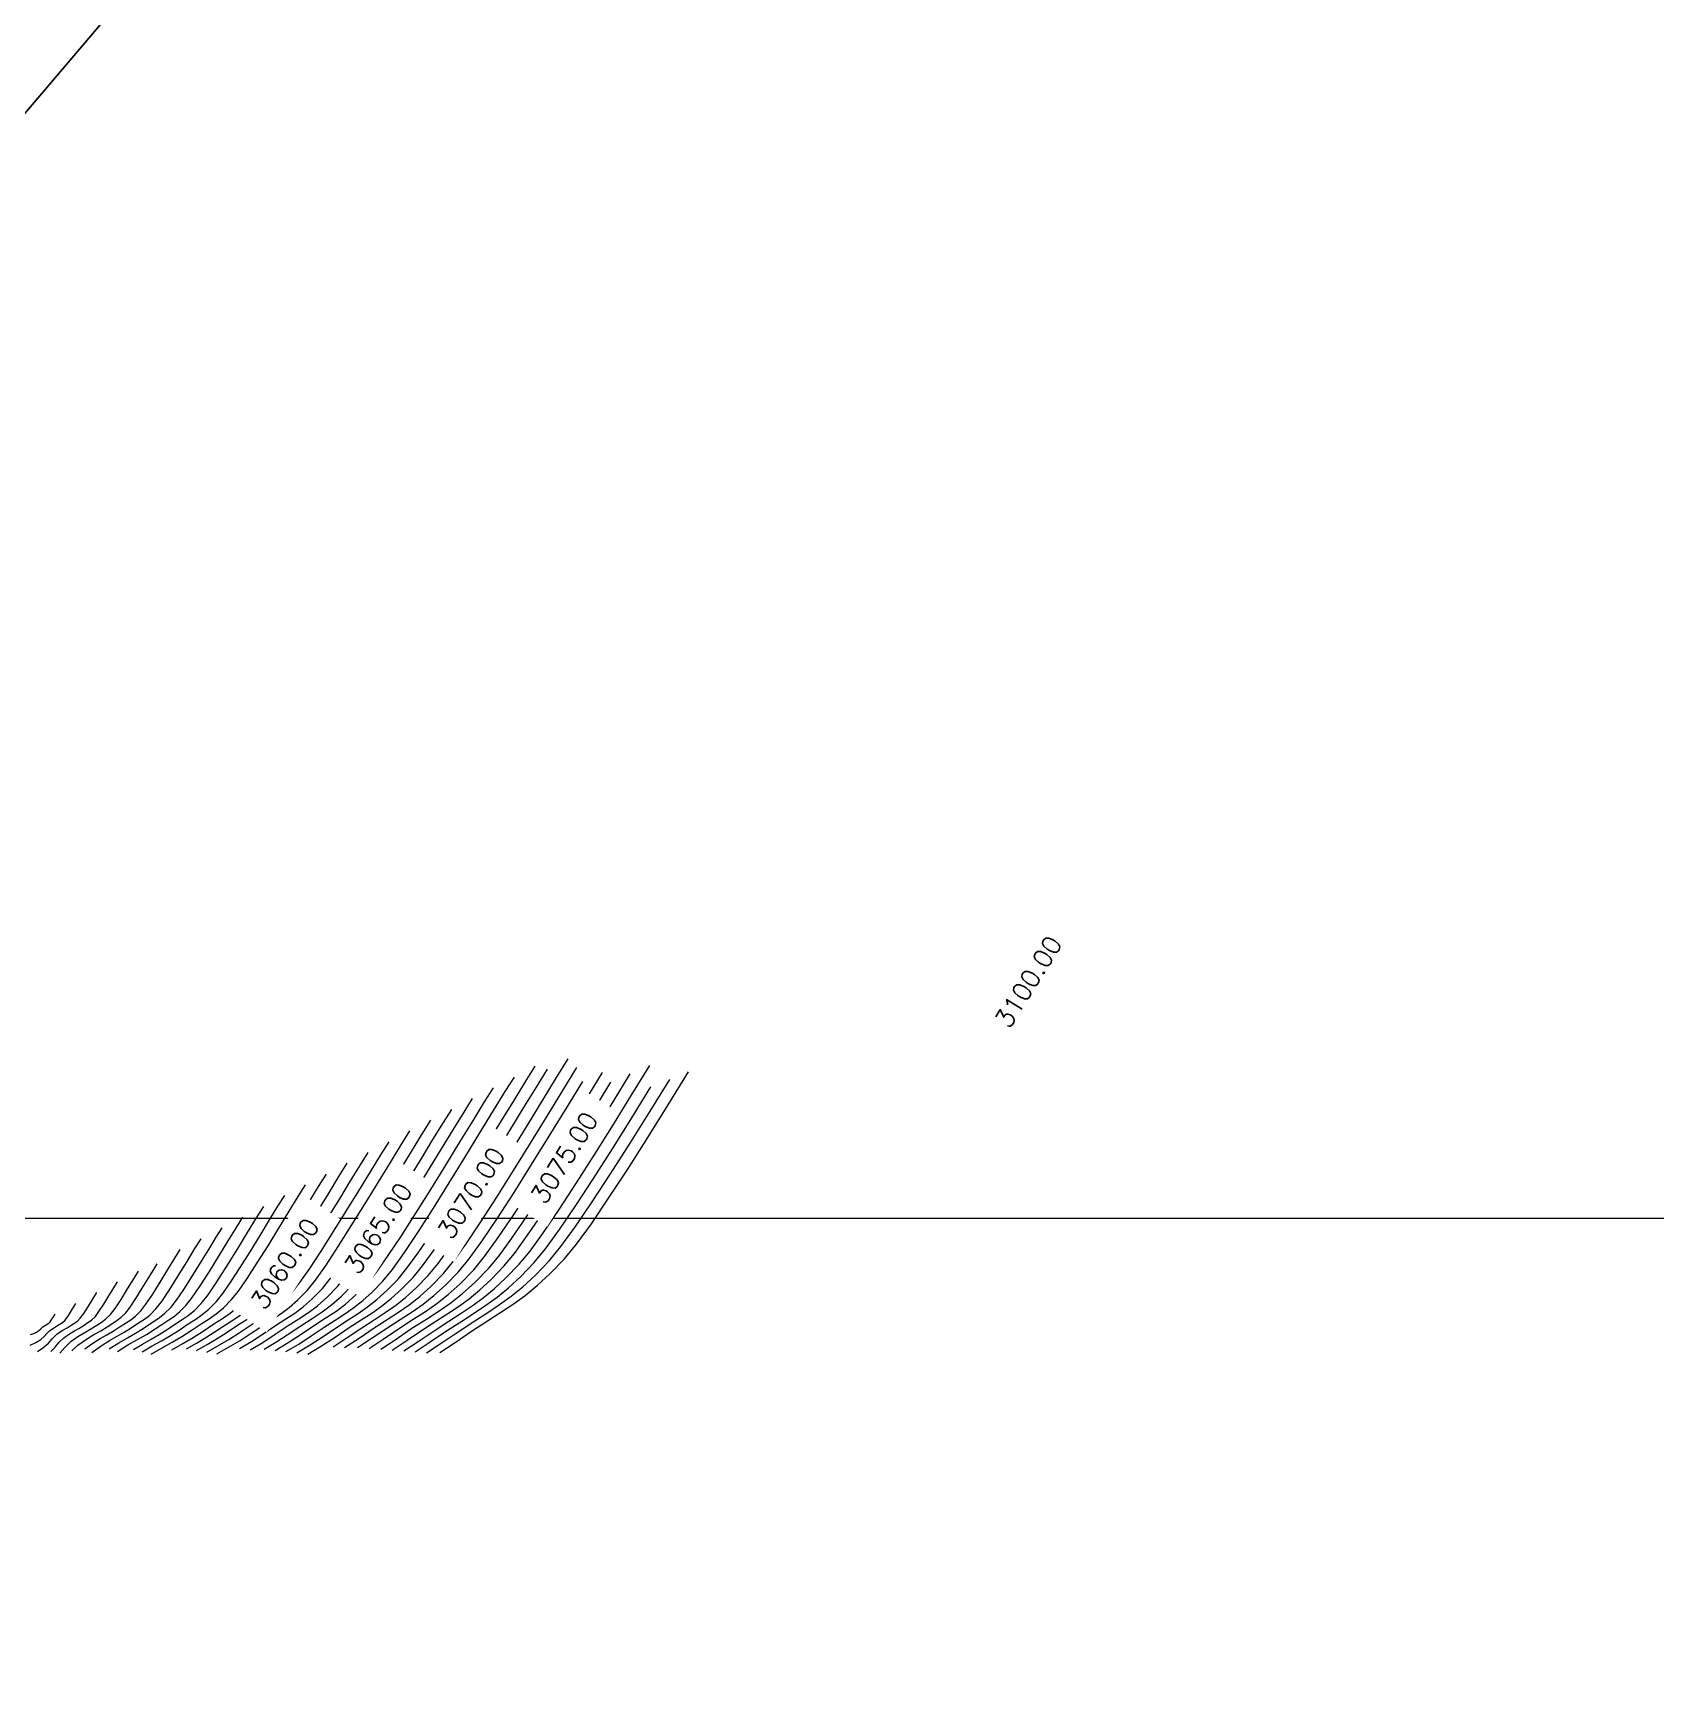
# Model space of a CAD drawing. Header units: metres. Extents: x 706327 to 709352, y 8490049 to 8490642.
# Drawn here: x 707746.79 to 707778.77, y 8490473.04 to 8490505.57 of the extents above; entities that cross this region are included whole.
import ezdxf
from ezdxf.enums import TextEntityAlignment as Align

# ---------------------------------------------------------------- set-up
doc = ezdxf.new("R2010")
doc.units = ezdxf.units.M
doc.layers.add('1-blanco', color=7, linetype='Continuous', lineweight=25)
for name, color, linetype in [('C-SSWR-PIPE-PATT', 7, 'Continuous'), ('C-TOPO-MAJR', 9, 'Continuous'), ('C-TOPO-MINR', 8, 'Continuous'), ('C-TOPO-MINR-N', 11, 'Continuous')]:
    doc.layers.add(name, color=color, linetype=linetype)
doc.styles.add('L120', font='times.ttf', dxfattribs={"height": 3})
doc.styles.get("Standard").update_dxf_attribs({"font": 'simplex.shx'})

msp = doc.modelspace()

# ---------------------------------------------------------------- linework, layer by layer
at = {"layer": 'C-TOPO-MAJR', "color": 34, "linetype": 'Continuous', "lineweight": 5}
for p, q in [((707756.7081, 8490484.7972, 5839.497), (707756.927, 8490485.1528, 5839.497)), ((707756.4508, 8490484.3759, 5839.497), (707756.7081, 8490484.7972, 5839.497)), ((707757.8487, 8490484.3602, 5839.497), (707758.1769, 8490484.8961, 5839.497)), ((707759.3077, 8490484.4507, 5839.497), (707759.7083, 8490485.0994, 5839.497)), ((707754.8764, 8490484.1008, 5839.497), (707755.0401, 8490484.3607, 5839.497)), ((707756.1658, 8490483.9091, 5839.497), (707756.4508, 8490484.3759, 5839.497)), ((707757.5078, 8490483.8078, 5839.497), (707757.8487, 8490484.3602, 5839.497)), ((707758.9032, 8490483.8037, 5839.497), (707759.3077, 8490484.4507, 5839.497)), ((707754.6715, 8490483.7678, 5839.497), (707754.8764, 8490484.1008, 5839.497)), ((707755.8636, 8490483.4167, 5839.497), (707756.1658, 8490483.9091, 5839.497)), ((707757.1643, 8490483.2583, 5839.497), (707757.5078, 8490483.8078, 5839.497)), ((707754.4357, 8490483.3816, 5839.497), (707754.6715, 8490483.7678, 5839.497)), ((707758.5075, 8490483.1819, 5839.497), (707758.9032, 8490483.8037, 5839.497)), ((707752.8177, 8490483.035, 5839.497), (707752.9832, 8490483.2987, 5839.497)), ((707754.1793, 8490482.9624, 5839.497), (707754.4357, 8490483.3816, 5839.497)), ((707755.5547, 8490482.919, 5839.497), (707755.8636, 8490483.4167, 5839.497)), ((707756.8287, 8490482.7311, 5839.497), (707757.1643, 8490483.2583, 5839.497)), ((707758.1329, 8490482.609, 5839.497), (707758.5075, 8490483.1819, 5839.497)), ((707752.6108, 8490482.6977, 5839.497), (707752.8177, 8490483.035, 5839.497)), ((707753.9128, 8490482.5299, 5839.497), (707754.1793, 8490482.9624, 5839.497)), ((707755.2498, 8490482.4359, 5839.497), (707755.5547, 8490482.919, 5839.497)), ((707752.3768, 8490482.3147, 5839.497), (707752.6108, 8490482.6977, 5839.497)), ((707753.6465, 8490482.1041, 5839.497), (707753.9128, 8490482.5299, 5839.497)), ((707756.5114, 8490482.2456, 5839.497), (707756.8287, 8490482.7311, 5839.497)), ((707757.7923, 8490482.1083, 5839.497), (707758.1329, 8490482.609, 5839.497)), ((707750.7983, 8490482.0321, 5839.497), (707750.9263, 8490482.2366, 5839.497)), ((707752.13, 8490481.9136, 5839.497), (707752.3768, 8490482.3147, 5839.497)), ((707754.9594, 8490481.9875, 5839.497), (707755.2498, 8490482.4359, 5839.497)), ((707756.2226, 8490481.8214, 5839.497), (707756.5114, 8490482.2456, 5839.497)), ((707750.6361, 8490481.7673, 5839.497), (707750.7983, 8490482.0321, 5839.497)), ((707751.8847, 8490481.5223, 5839.497), (707752.13, 8490481.9136, 5839.497)), ((707753.3908, 8490481.7051, 5839.497), (707753.6465, 8490482.1041, 5839.497)), ((707754.6942, 8490481.5939, 5839.497), (707754.9594, 8490481.9875, 5839.497)), ((707757.4982, 8490481.7034, 5839.497), (707757.7923, 8490482.1083, 5839.497)), ((707750.4541, 8490481.4697, 5839.497), (707750.6361, 8490481.7673, 5839.497)), ((707753.156, 8490481.3528, 5839.497), (707753.3908, 8490481.7051, 5839.497)), ((707754.4647, 8490481.2751, 5839.497), (707754.6942, 8490481.5939, 5839.497)), ((707755.9728, 8490481.4779, 5839.497), (707756.2226, 8490481.8214, 5839.497)), ((707757.2632, 8490481.4178, 5839.497), (707757.4982, 8490481.7034, 5839.497)), ((707750.2662, 8490481.1667, 5839.497), (707750.4541, 8490481.4697, 5839.497)), ((707751.655, 8490481.1685, 5839.497), (707751.8847, 8490481.5223, 5839.497)), ((707752.9524, 8490481.067, 5839.497), (707753.156, 8490481.3528, 5839.497)), ((707754.2814, 8490481.0512, 5839.497), (707754.4647, 8490481.2751, 5839.497)), ((707755.4973, 8490480.9518, 5839.497), (707755.7723, 8490481.2345, 5839.497)), ((707755.7723, 8490481.2345, 5839.497), (707755.9728, 8490481.4779, 5839.497)), ((707756.9799, 8490481.1246, 5839.497), (707757.2632, 8490481.4178, 5839.497)), ((707748.6548, 8490480.826, 5839.497), (707748.7759, 8490481.0242, 5839.497)), ((707748.7759, 8490481.0242, 5839.497), (707748.8694, 8490481.1745, 5839.497)), ((707749.9294, 8490480.655, 5839.497), (707750.0866, 8490480.886, 5839.497)), ((707750.0866, 8490480.886, 5839.497), (707750.2662, 8490481.1667, 5839.497)), ((707751.2996, 8490480.6846, 5839.497), (707751.4552, 8490480.88, 5839.497)), ((707751.4552, 8490480.88, 5839.497), (707751.655, 8490481.1685, 5839.497)), ((707752.7905, 8490480.8679, 5839.497), (707752.9524, 8490481.067, 5839.497)), ((707754.0524, 8490480.8158, 5839.497), (707754.2814, 8490481.0512, 5839.497)), ((707755.2526, 8490480.7306, 5839.497), (707755.4973, 8490480.9518, 5839.497)), ((707756.4878, 8490480.6938, 5839.497), (707756.7256, 8490480.8887, 5839.497)), ((707756.7256, 8490480.8887, 5839.497), (707756.9799, 8490481.1246, 5839.497)), ((707748.4066, 8490480.4357, 5839.497), (707748.5253, 8490480.6175, 5839.497)), ((707748.5253, 8490480.6175, 5839.497), (707748.6548, 8490480.826, 5839.497)), ((707749.8087, 8490480.5013, 5839.497), (707749.9294, 8490480.655, 5839.497)), ((707751.1126, 8490480.4967, 5839.497), (707751.2996, 8490480.6846, 5839.497)), ((707752.3932, 8490480.4903, 5839.497), (707752.5793, 8490480.6529, 5839.497)), ((707752.5793, 8490480.6529, 5839.497), (707752.7905, 8490480.8679, 5839.497)), ((707753.657, 8490480.4814, 5839.497), (707753.8487, 8490480.6316, 5839.497)), ((707753.8487, 8490480.6316, 5839.497), (707754.0524, 8490480.8158, 5839.497)), ((707755.0224, 8490480.5501, 5839.497), (707755.2526, 8490480.7306, 5839.497)), ((707756.2538, 8490480.5239, 5839.497), (707756.4878, 8490480.6938, 5839.497)), ((707748.2204, 8490480.2255, 5839.497), (707748.3178, 8490480.3181, 5839.497)), ((707748.3178, 8490480.3181, 5839.497), (707748.4066, 8490480.4357, 5839.497)), ((707749.4684, 8490480.2118, 5839.497), (707749.576, 8490480.2863, 5839.497)), ((707749.576, 8490480.2863, 5839.497), (707749.6846, 8490480.3766, 5839.497)), ((707749.6846, 8490480.3766, 5839.497), (707749.8087, 8490480.5013, 5839.497)), ((707750.6045, 8490480.1314, 5839.497), (707750.7869, 8490480.2484, 5839.497)), ((707750.7869, 8490480.2484, 5839.497), (707750.949, 8490480.3607, 5839.497)), ((707750.949, 8490480.3607, 5839.497), (707751.1126, 8490480.4967, 5839.497)), ((707751.8164, 8490480.0995, 5839.497), (707752.0287, 8490480.2355, 5839.497)), ((707752.0287, 8490480.2355, 5839.497), (707752.2153, 8490480.3585, 5839.497)), ((707752.2153, 8490480.3585, 5839.497), (707752.3932, 8490480.4903, 5839.497)), ((707753.2562, 8490480.2139, 5839.497), (707753.4639, 8490480.3479, 5839.497)), ((707753.4639, 8490480.3479, 5839.497), (707753.657, 8490480.4814, 5839.497)), ((707754.2578, 8490480.0466, 5839.497), (707754.541, 8490480.2289, 5839.497)), ((707754.541, 8490480.2289, 5839.497), (707754.7905, 8490480.3898, 5839.497)), ((707754.7905, 8490480.3898, 5839.497), (707755.0224, 8490480.5501, 5839.497)), ((707755.7475, 8490480.1939, 5839.497), (707756.0112, 8490480.3626, 5839.497)), ((707756.0112, 8490480.3626, 5839.497), (707756.2538, 8490480.5239, 5839.497)), ((707747.6756, 8490479.8851, 5839.497), (707747.7987, 8490479.959, 5839.497)), ((707747.7987, 8490479.959, 5839.497), (707747.9109, 8490480.0219, 5839.497)), ((707747.9109, 8490480.0219, 5839.497), (707748.0165, 8490480.0877, 5839.497)), ((707748.0165, 8490480.0877, 5839.497), (707748.131, 8490480.163, 5839.497)), ((707748.131, 8490480.163, 5839.497), (707748.2204, 8490480.2255, 5839.497)), ((707748.8501, 8490479.8258, 5839.497), (707749.0279, 8490479.9265, 5839.497)), ((707749.0279, 8490479.9265, 5839.497), (707749.1982, 8490480.0346, 5839.497)), ((707749.1982, 8490480.0346, 5839.497), (707749.3473, 8490480.1341, 5839.497)), ((707749.3473, 8490480.1341, 5839.497), (707749.4684, 8490480.2118, 5839.497)), ((707750.1975, 8490479.8631, 5839.497), (707750.3798, 8490479.9816, 5839.497)), ((707750.3798, 8490479.9816, 5839.497), (707750.6045, 8490480.1314, 5839.497)), ((707751.3179, 8490479.7702, 5839.497), (707751.5615, 8490479.9285, 5839.497)), ((707751.5615, 8490479.9285, 5839.497), (707751.8164, 8490480.0995, 5839.497)), ((707752.7432, 8490479.8754, 5839.497), (707753.0204, 8490480.0621, 5839.497)), ((707753.0204, 8490480.0621, 5839.497), (707753.2562, 8490480.2139, 5839.497)), ((707753.9249, 8490479.8224, 5839.497), (707754.2578, 8490480.0466, 5839.497)), ((707755.1066, 8490479.7693, 5839.497), (707755.4501, 8490480.0015, 5839.497)), ((707755.4501, 8490480.0015, 5839.497), (707755.7475, 8490480.1939, 5839.497)), ((707747.3178, 8490479.5586, 5839.497), (707747.4144, 8490479.6717, 5839.497)), ((707747.4144, 8490479.6717, 5839.497), (707747.5372, 8490479.7862, 5839.497)), ((707747.5372, 8490479.7862, 5839.497), (707747.6756, 8490479.8851, 5839.497)), ((707748.4541, 8490479.589, 5839.497), (707748.6603, 8490479.7182, 5839.497)), ((707748.6603, 8490479.7182, 5839.497), (707748.8501, 8490479.8258, 5839.497)), ((707749.8159, 8490479.645, 5839.497), (707750.0103, 8490479.7536, 5839.497)), ((707750.0103, 8490479.7536, 5839.497), (707750.1975, 8490479.8631, 5839.497)), ((707751.0678, 8490479.6239, 5839.497), (707751.3179, 8490479.7702, 5839.497)), ((707752.2045, 8490479.5393, 5839.497), (707752.4767, 8490479.701, 5839.497)), ((707752.4767, 8490479.701, 5839.497), (707752.7432, 8490479.8754, 5839.497)), ((707753.6407, 8490479.6352, 5839.497), (707753.9249, 8490479.8224, 5839.497)), ((707754.8061, 8490479.5702, 5839.497), (707755.1066, 8490479.7693, 5839.497))]:
    msp.add_line(p, q, dxfattribs=at)
at = {"layer": 'C-TOPO-MINR', "color": 136, "linetype": 'Continuous', "lineweight": 0}
for p, q in [((707756.5201, 8490484.9477, 5839.497), (707756.6856, 8490485.2104, 5839.497)), ((707757.1077, 8490484.9904, 5839.497), (707757.3339, 8490485.3581, 5839.497)), ((707757.2309, 8490484.7309, 5839.497), (707757.5074, 8490485.1838, 5839.497)), ((707758.5924, 8490484.6556, 5839.497), (707758.9428, 8490485.2279, 5839.497)), ((707755.6885, 8490484.5085, 5839.497), (707755.8629, 8490484.7856, 5839.497)), ((707756.0947, 8490484.7125, 5839.497), (707756.2742, 8490484.998, 5839.497)), ((707756.3086, 8490484.604, 5839.497), (707756.5201, 8490484.9477, 5839.497)), ((707756.8408, 8490484.5533, 5839.497), (707757.1077, 8490484.9904, 5839.497)), ((707757.3019, 8490484.3859, 5839.497), (707757.621, 8490484.9086, 5839.497)), ((707757.6807, 8490484.5451, 5839.497), (707758.0112, 8490485.0864, 5839.497)), ((707758.2205, 8490484.5079, 5839.497), (707758.5598, 8490485.0619, 5839.497)), ((707758.5876, 8490484.1933, 5839.497), (707758.9643, 8490484.8035, 5839.497)), ((707758.9476, 8490484.3219, 5839.497), (707759.3362, 8490484.9514, 5839.497)), ((707755.2825, 8490484.3046, 5839.497), (707755.4515, 8490484.5732, 5839.497)), ((707755.4664, 8490484.1472, 5839.497), (707755.6885, 8490484.5085, 5839.497)), ((707755.864, 8490484.3372, 5839.497), (707756.0947, 8490484.7125, 5839.497)), ((707756.061, 8490484.1986, 5839.497), (707756.3086, 8490484.604, 5839.497)), ((707756.5444, 8490484.0679, 5839.497), (707756.8408, 8490484.5533, 5839.497)), ((707756.9231, 8490484.2268, 5839.497), (707757.2309, 8490484.7309, 5839.497)), ((707757.3283, 8490483.9711, 5839.497), (707757.6807, 8490484.5451, 5839.497)), ((707757.8676, 8490483.9362, 5839.497), (707758.2205, 8490484.5079, 5839.497)), ((707758.2276, 8490484.0647, 5839.497), (707758.5924, 8490484.6556, 5839.497)), ((707754.4504, 8490483.8647, 5839.497), (707754.6287, 8490484.1483, 5839.497)), ((707755.0689, 8490483.9574, 5839.497), (707755.2825, 8490484.3046, 5839.497)), ((707755.2082, 8490483.7244, 5839.497), (707755.4664, 8490484.1472, 5839.497)), ((707755.5946, 8490483.896, 5839.497), (707755.864, 8490484.3372, 5839.497)), ((707755.7873, 8490483.7504, 5839.497), (707756.061, 8490484.1986, 5839.497)), ((707756.5958, 8490483.6937, 5839.497), (707756.9231, 8490484.2268, 5839.497)), ((707756.962, 8490483.8324, 5839.497), (707757.3019, 8490484.3859, 5839.497)), ((707758.2075, 8490483.5853, 5839.497), (707758.5876, 8490484.1933, 5839.497)), ((707758.5554, 8490483.6945, 5839.497), (707758.9476, 8490484.3219, 5839.497)), ((707754.0453, 8490483.6625, 5839.497), (707754.2174, 8490483.9359, 5839.497)), ((707754.2264, 8490483.5002, 5839.497), (707754.4504, 8490483.8647, 5839.497)), ((707754.8219, 8490483.5529, 5839.497), (707755.0689, 8490483.9574, 5839.497)), ((707755.2992, 8490483.4129, 5839.497), (707755.5946, 8490483.896, 5839.497)), ((707756.2296, 8490483.5551, 5839.497), (707756.5444, 8490484.0679, 5839.497)), ((707756.6137, 8490483.2712, 5839.497), (707756.962, 8490483.8324, 5839.497)), ((707756.9669, 8490483.3888, 5839.497), (707757.3283, 8490483.9711, 5839.497)), ((707757.512, 8490483.3672, 5839.497), (707757.8676, 8490483.9362, 5839.497)), ((707757.8597, 8490483.4762, 5839.497), (707758.2276, 8490484.0647, 5839.497)), ((707753.24, 8490483.2654, 5839.497), (707753.3946, 8490483.5111, 5839.497)), ((707753.6416, 8490483.4623, 5839.497), (707753.806, 8490483.7235, 5839.497)), ((707753.8316, 8490483.3147, 5839.497), (707754.0453, 8490483.6625, 5839.497)), ((707753.9701, 8490483.0804, 5839.497), (707754.2264, 8490483.5002, 5839.497)), ((707754.5525, 8490483.1124, 5839.497), (707754.8219, 8490483.5529, 5839.497)), ((707754.9258, 8490483.2625, 5839.497), (707755.2082, 8490483.7244, 5839.497)), ((707755.4976, 8490483.2784, 5839.497), (707755.7873, 8490483.7504, 5839.497)), ((707755.9076, 8490483.0363, 5839.497), (707756.2296, 8490483.5551, 5839.497)), ((707756.2607, 8490483.1537, 5839.497), (707756.5958, 8490483.6937, 5839.497)), ((707757.8359, 8490483.0014, 5839.497), (707758.2075, 8490483.5853, 5839.497)), ((707758.1716, 8490483.0917, 5839.497), (707758.5554, 8490483.6945, 5839.497)), ((707753.0492, 8490482.955, 5839.497), (707753.24, 8490483.2654, 5839.497)), ((707753.4388, 8490483.1324, 5839.497), (707753.6416, 8490483.4623, 5839.497)), ((707753.5884, 8490482.9164, 5839.497), (707753.8316, 8490483.3147, 5839.497)), ((707754.6311, 8490482.7844, 5839.497), (707754.9258, 8490483.2625, 5839.497)), ((707754.9904, 8490482.9119, 5839.497), (707755.2992, 8490483.4129, 5839.497)), ((707755.2018, 8490482.8018, 5839.497), (707755.4976, 8490483.2784, 5839.497)), ((707756.2693, 8490482.7255, 5839.497), (707756.6137, 8490483.2712, 5839.497)), ((707756.6092, 8490482.8222, 5839.497), (707756.9669, 8490483.3888, 5839.497)), ((707757.1644, 8490482.8211, 5839.497), (707757.512, 8490483.3672, 5839.497)), ((707757.5001, 8490482.9113, 5839.497), (707757.8597, 8490483.4762, 5839.497)), ((707752.0172, 8490482.6456, 5839.497), (707752.1605, 8490482.8738, 5839.497)), ((707752.2244, 8490482.5257, 5839.497), (707752.4174, 8490482.8403, 5839.497)), ((707752.4174, 8490482.8403, 5839.497), (707752.5718, 8490483.0863, 5839.497)), ((707752.8329, 8490482.6008, 5839.497), (707753.0492, 8490482.955, 5839.497)), ((707753.2089, 8490482.7559, 5839.497), (707753.4388, 8490483.1324, 5839.497)), ((707753.3279, 8490482.4912, 5839.497), (707753.5884, 8490482.9164, 5839.497)), ((707753.6946, 8490482.6308, 5839.497), (707753.9701, 8490483.0804, 5839.497)), ((707754.2719, 8490482.657, 5839.497), (707754.5525, 8490483.1124, 5839.497)), ((707754.6808, 8490482.417, 5839.497), (707754.9904, 8490482.9119, 5839.497)), ((707755.5896, 8490482.5324, 5839.497), (707755.9076, 8490483.0363, 5839.497)), ((707755.9294, 8490482.6289, 5839.497), (707756.2607, 8490483.1537, 5839.497)), ((707757.1599, 8490482.3909, 5839.497), (707757.5001, 8490482.9113, 5839.497)), ((707757.4843, 8490482.4636, 5839.497), (707757.8359, 8490483.0014, 5839.497)), ((707757.8086, 8490482.5363, 5839.497), (707758.1716, 8490483.0917, 5839.497)), ((707751.6169, 8490482.4509, 5839.497), (707751.7491, 8490482.6614, 5839.497)), ((707751.8381, 8490482.3537, 5839.497), (707752.0172, 8490482.6456, 5839.497)), ((707752.0062, 8490482.1684, 5839.497), (707752.2244, 8490482.5257, 5839.497)), ((707752.6018, 8490482.2236, 5839.497), (707752.8329, 8490482.6008, 5839.497)), ((707752.9632, 8490482.3549, 5839.497), (707753.2089, 8490482.7559, 5839.497)), ((707753.4132, 8490482.177, 5839.497), (707753.6946, 8490482.6308, 5839.497)), ((707753.9912, 8490482.2083, 5839.497), (707754.2719, 8490482.657, 5839.497)), ((707754.336, 8490482.3126, 5839.497), (707754.6311, 8490482.7844, 5839.497)), ((707754.9101, 8490482.3395, 5839.497), (707755.2018, 8490482.8018, 5839.497)), ((707755.2866, 8490482.0644, 5839.497), (707755.5896, 8490482.5324, 5839.497)), ((707755.6138, 8490482.1415, 5839.497), (707755.9294, 8490482.6289, 5839.497)), ((707755.941, 8490482.2185, 5839.497), (707756.2693, 8490482.7255, 5839.497)), ((707756.2683, 8490482.2956, 5839.497), (707756.6092, 8490482.8222, 5839.497)), ((707756.8357, 8490482.3182, 5839.497), (707757.1644, 8490482.8211, 5839.497)), ((707757.4784, 8490482.0509, 5839.497), (707757.8086, 8490482.5363, 5839.497)), ((707751.0181, 8490481.9322, 5839.497), (707751.1967, 8490482.2239, 5839.497)), ((707751.1967, 8490482.2239, 5839.497), (707751.3377, 8490482.449, 5839.497)), ((707751.265, 8490481.8759, 5839.497), (707751.4518, 8490482.1817, 5839.497)), ((707751.4518, 8490482.1817, 5839.497), (707751.6169, 8490482.4509, 5839.497)), ((707751.6356, 8490482.0222, 5839.497), (707751.8381, 8490482.3537, 5839.497)), ((707752.3666, 8490481.8442, 5839.497), (707752.6018, 8490482.2236, 5839.497)), ((707752.7132, 8490481.9516, 5839.497), (707752.9632, 8490482.3549, 5839.497)), ((707753.0624, 8490482.063, 5839.497), (707753.3279, 8490482.4912, 5839.497)), ((707753.7214, 8490481.7874, 5839.497), (707753.9912, 8490482.2083, 5839.497)), ((707754.0521, 8490481.8697, 5839.497), (707754.336, 8490482.3126, 5839.497)), ((707754.3828, 8490481.9521, 5839.497), (707754.6808, 8490482.417, 5839.497)), ((707754.6323, 8490481.9106, 5839.497), (707754.9101, 8490482.3395, 5839.497)), ((707755.6412, 8490481.7734, 5839.497), (707755.941, 8490482.2185, 5839.497)), ((707755.9568, 8490481.8332, 5839.497), (707756.2683, 8490482.2956, 5839.497)), ((707756.5365, 8490481.8788, 5839.497), (707756.8357, 8490482.3182, 5839.497)), ((707756.8505, 8490481.9361, 5839.497), (707757.1599, 8490482.3909, 5839.497)), ((707757.1644, 8490481.9935, 5839.497), (707757.4843, 8490482.4636, 5839.497)), ((707750.3999, 8490481.8404, 5839.497), (707750.515, 8490482.0242, 5839.497)), ((707750.8176, 8490481.6044, 5839.497), (707751.0181, 8490481.9322, 5839.497)), ((707751.068, 8490481.5557, 5839.497), (707751.265, 8490481.8759, 5839.497)), ((707751.422, 8490481.675, 5839.497), (707751.6356, 8490482.0222, 5839.497)), ((707751.776, 8490481.7943, 5839.497), (707752.0062, 8490482.1684, 5839.497)), ((707752.4701, 8490481.5681, 5839.497), (707752.7132, 8490481.9516, 5839.497)), ((707752.804, 8490481.6555, 5839.497), (707753.0624, 8490482.063, 5839.497)), ((707753.1391, 8490481.7447, 5839.497), (707753.4132, 8490482.177, 5839.497)), ((707753.7914, 8490481.4784, 5839.497), (707754.0521, 8490481.8697, 5839.497)), ((707754.1092, 8490481.5413, 5839.497), (707754.3828, 8490481.9521, 5839.497)), ((707754.3786, 8490481.5341, 5839.497), (707754.6323, 8490481.9106, 5839.497)), ((707755.0098, 8490481.6537, 5839.497), (707755.2866, 8490482.0644, 5839.497)), ((707755.3255, 8490481.7135, 5839.497), (707755.6138, 8490482.1415, 5839.497)), ((707756.2779, 8490481.523, 5839.497), (707756.5365, 8490481.8788, 5839.497)), ((707756.583, 8490481.5681, 5839.497), (707756.8505, 8490481.9361, 5839.497)), ((707756.888, 8490481.6132, 5839.497), (707757.1644, 8490481.9935, 5839.497)), ((707757.1931, 8490481.6583, 5839.497), (707757.4784, 8490482.0509, 5839.497)), ((707749.5856, 8490481.4287, 5839.497), (707749.6922, 8490481.5994, 5839.497)), ((707749.825, 8490481.3603, 5839.497), (707749.9815, 8490481.6163, 5839.497)), ((707749.9815, 8490481.6163, 5839.497), (707750.1036, 8490481.8118, 5839.497)), ((707750.0905, 8490481.335, 5839.497), (707750.2541, 8490481.6025, 5839.497)), ((707750.2541, 8490481.6025, 5839.497), (707750.3999, 8490481.8404, 5839.497)), ((707750.6107, 8490481.2708, 5839.497), (707750.8176, 8490481.6044, 5839.497)), ((707750.8721, 8490481.2433, 5839.497), (707751.068, 8490481.5557, 5839.497)), ((707751.2096, 8490481.3363, 5839.497), (707751.422, 8490481.675, 5839.497)), ((707751.5471, 8490481.4293, 5839.497), (707751.776, 8490481.7943, 5839.497)), ((707752.1379, 8490481.4835, 5839.497), (707752.3666, 8490481.8442, 5839.497)), ((707752.2452, 8490481.2266, 5839.497), (707752.4701, 8490481.5681, 5839.497)), ((707752.565, 8490481.2924, 5839.497), (707752.804, 8490481.6555, 5839.497)), ((707752.8854, 8490481.3592, 5839.497), (707753.1391, 8490481.7447, 5839.497)), ((707753.4737, 8490481.4156, 5839.497), (707753.7214, 8490481.7874, 5839.497)), ((707753.8724, 8490481.2086, 5839.497), (707754.1092, 8490481.5413, 5839.497)), ((707754.1589, 8490481.2291, 5839.497), (707754.3786, 8490481.5341, 5839.497)), ((707754.7705, 8490481.3211, 5839.497), (707755.0098, 8490481.6537, 5839.497)), ((707755.0762, 8490481.3671, 5839.497), (707755.3255, 8490481.7135, 5839.497)), ((707755.382, 8490481.4132, 5839.497), (707755.6412, 8490481.7734, 5839.497)), ((707755.6878, 8490481.4592, 5839.497), (707755.9568, 8490481.8332, 5839.497)), ((707756.3687, 8490481.3078, 5839.497), (707756.583, 8490481.5681, 5839.497)), ((707756.6668, 8490481.3445, 5839.497), (707756.888, 8490481.6132, 5839.497)), ((707756.965, 8490481.3811, 5839.497), (707757.1931, 8490481.6583, 5839.497)), ((707749.073, 8490481.0501, 5839.497), (707749.1897, 8490481.2411, 5839.497)), ((707749.1897, 8490481.2411, 5839.497), (707749.2353, 8490481.314, 5839.497)), ((707749.2979, 8490480.9593, 5839.497), (707749.449, 8490481.2052, 5839.497)), ((707749.449, 8490481.2052, 5839.497), (707749.5856, 8490481.4287, 5839.497)), ((707749.6519, 8490481.0786, 5839.497), (707749.825, 8490481.3603, 5839.497)), ((707749.9217, 8490481.0627, 5839.497), (707750.0905, 8490481.335, 5839.497)), ((707750.4129, 8490480.9616, 5839.497), (707750.6107, 8490481.2708, 5839.497)), ((707750.6888, 8490480.9609, 5839.497), (707750.8721, 8490481.2433, 5839.497)), ((707751.0108, 8490481.0301, 5839.497), (707751.2096, 8490481.3363, 5839.497)), ((707751.3329, 8490481.0993, 5839.497), (707751.5471, 8490481.4293, 5839.497)), ((707751.9264, 8490481.1622, 5839.497), (707752.1379, 8490481.4835, 5839.497)), ((707752.0501, 8490480.9492, 5839.497), (707752.2452, 8490481.2266, 5839.497)), ((707752.3577, 8490480.9976, 5839.497), (707752.565, 8490481.2924, 5839.497)), ((707752.6654, 8490481.0462, 5839.497), (707752.8854, 8490481.3592, 5839.497)), ((707753.2591, 8490481.1142, 5839.497), (707753.4737, 8490481.4156, 5839.497)), ((707753.5657, 8490481.1614, 5839.497), (707753.7914, 8490481.4784, 5839.497)), ((707753.685, 8490480.9779, 5839.497), (707753.8724, 8490481.2086, 5839.497)), ((707753.9832, 8490481.0145, 5839.497), (707754.1589, 8490481.2291, 5839.497)), ((707754.5796, 8490481.0879, 5839.497), (707754.7705, 8490481.3211, 5839.497)), ((707754.8778, 8490481.1245, 5839.497), (707755.0762, 8490481.3671, 5839.497)), ((707755.1759, 8490481.1612, 5839.497), (707755.382, 8490481.4132, 5839.497)), ((707755.4741, 8490481.1978, 5839.497), (707755.6878, 8490481.4592, 5839.497)), ((707755.8197, 8490481.0116, 5839.497), (707756.0705, 8490481.2711, 5839.497)), ((707756.0705, 8490481.2711, 5839.497), (707756.2779, 8490481.523, 5839.497)), ((707756.1098, 8490481.0398, 5839.497), (707756.3687, 8490481.3078, 5839.497)), ((707756.3998, 8490481.0681, 5839.497), (707756.6668, 8490481.3445, 5839.497)), ((707756.6899, 8490481.0963, 5839.497), (707756.965, 8490481.3811, 5839.497)), ((707748.3837, 8490480.8426, 5839.497), (707748.4581, 8490480.9621, 5839.497)), ((707748.9439, 8490480.84, 5839.497), (707749.073, 8490481.0501, 5839.497)), ((707749.148, 8490480.7214, 5839.497), (707749.2979, 8490480.9593, 5839.497)), ((707749.4802, 8490480.8061, 5839.497), (707749.6519, 8490481.0786, 5839.497)), ((707749.7602, 8490480.8104, 5839.497), (707749.9217, 8490481.0627, 5839.497)), ((707750.2398, 8490480.7073, 5839.497), (707750.4129, 8490480.9616, 5839.497)), ((707750.5293, 8490480.7306, 5839.497), (707750.6888, 8490480.9609, 5839.497)), ((707750.8379, 8490480.7804, 5839.497), (707751.0108, 8490481.0301, 5839.497)), ((707751.1466, 8490480.8302, 5839.497), (707751.3329, 8490481.0993, 5839.497)), ((707751.5978, 8490480.7213, 5839.497), (707751.7428, 8490480.9012, 5839.497)), ((707751.7428, 8490480.9012, 5839.497), (707751.9264, 8490481.1622, 5839.497)), ((707751.896, 8490480.7579, 5839.497), (707752.0501, 8490480.9492, 5839.497)), ((707752.1942, 8490480.7946, 5839.497), (707752.3577, 8490480.9976, 5839.497)), ((707752.4923, 8490480.8313, 5839.497), (707752.6654, 8490481.0462, 5839.497)), ((707752.8669, 8490480.6787, 5839.497), (707753.0887, 8490480.9046, 5839.497)), ((707753.0887, 8490480.9046, 5839.497), (707753.2591, 8490481.1142, 5839.497)), ((707753.1544, 8490480.7045, 5839.497), (707753.3869, 8490480.9412, 5839.497)), ((707753.3869, 8490480.9412, 5839.497), (707753.5657, 8490481.1614, 5839.497)), ((707753.4745, 8490480.7614, 5839.497), (707753.685, 8490480.9779, 5839.497)), ((707753.7634, 8490480.7886, 5839.497), (707753.9832, 8490481.0145, 5839.497)), ((707754.3414, 8490480.843, 5839.497), (707754.5796, 8490481.0879, 5839.497)), ((707754.6304, 8490480.8702, 5839.497), (707754.8778, 8490481.1245, 5839.497)), ((707754.6911, 8490480.691, 5839.497), (707754.9193, 8490480.8974, 5839.497)), ((707754.9193, 8490480.8974, 5839.497), (707755.1759, 8490481.1612, 5839.497)), ((707754.9719, 8490480.7108, 5839.497), (707755.2083, 8490480.9246, 5839.497)), ((707755.2083, 8490480.9246, 5839.497), (707755.4741, 8490481.1978, 5839.497)), ((707755.5946, 8490480.8027, 5839.497), (707755.8197, 8490481.0116, 5839.497)), ((707755.8773, 8490480.8242, 5839.497), (707756.1098, 8490481.0398, 5839.497)), ((707756.1601, 8490480.8457, 5839.497), (707756.3998, 8490481.0681, 5839.497)), ((707756.4429, 8490480.8672, 5839.497), (707756.6899, 8490481.0963, 5839.497)), ((707747.8819, 8490480.4821, 5839.497), (707747.9747, 8490480.6336, 5839.497)), ((707747.9747, 8490480.6336, 5839.497), (707748.0467, 8490480.7497, 5839.497)), ((707748.1846, 8490480.5194, 5839.497), (707748.2874, 8490480.6851, 5839.497)), ((707748.2874, 8490480.6851, 5839.497), (707748.3837, 8490480.8426, 5839.497)), ((707748.7021, 8490480.4663, 5839.497), (707748.8158, 8490480.6367, 5839.497)), ((707748.8158, 8490480.6367, 5839.497), (707748.9439, 8490480.84, 5839.497)), ((707749.0149, 8490480.5219, 5839.497), (707749.148, 8490480.7214, 5839.497)), ((707749.2124, 8490480.428, 5839.497), (707749.3277, 8490480.5776, 5839.497)), ((707749.3277, 8490480.5776, 5839.497), (707749.4802, 8490480.8061, 5839.497)), ((707749.5105, 8490480.4647, 5839.497), (707749.619, 8490480.6028, 5839.497)), ((707749.619, 8490480.6028, 5839.497), (707749.7602, 8490480.8104, 5839.497)), ((707750.1069, 8490480.538, 5839.497), (707750.2398, 8490480.7073, 5839.497)), ((707750.2558, 8490480.4247, 5839.497), (707750.4051, 8490480.5747, 5839.497)), ((707750.4051, 8490480.5747, 5839.497), (707750.5293, 8490480.7306, 5839.497)), ((707750.5414, 8490480.4487, 5839.497), (707750.7033, 8490480.6113, 5839.497)), ((707750.7033, 8490480.6113, 5839.497), (707750.8379, 8490480.7804, 5839.497)), ((707750.827, 8490480.4727, 5839.497), (707751.0014, 8490480.648, 5839.497)), ((707751.0014, 8490480.648, 5839.497), (707751.1466, 8490480.8302, 5839.497)), ((707751.4291, 8490480.5495, 5839.497), (707751.5978, 8490480.7213, 5839.497)), ((707751.5586, 8490480.4374, 5839.497), (707751.7167, 8490480.5753, 5839.497)), ((707751.7167, 8490480.5753, 5839.497), (707751.896, 8490480.7579, 5839.497)), ((707751.8368, 8490480.455, 5839.497), (707752.0042, 8490480.6012, 5839.497)), ((707752.0042, 8490480.6012, 5839.497), (707752.1942, 8490480.7946, 5839.497)), ((707752.115, 8490480.4727, 5839.497), (707752.2918, 8490480.627, 5839.497)), ((707752.2918, 8490480.627, 5839.497), (707752.4923, 8490480.8313, 5839.497)), ((707752.6714, 8490480.508, 5839.497), (707752.8669, 8490480.6787, 5839.497)), ((707752.9496, 8490480.5257, 5839.497), (707753.1544, 8490480.7045, 5839.497)), ((707753.1109, 8490480.4539, 5839.497), (707753.2872, 8490480.592, 5839.497)), ((707753.2872, 8490480.592, 5839.497), (707753.4745, 8490480.7614, 5839.497)), ((707753.3839, 8490480.4676, 5839.497), (707753.5679, 8490480.6118, 5839.497)), ((707753.5679, 8490480.6118, 5839.497), (707753.7634, 8490480.7886, 5839.497)), ((707753.9301, 8490480.4951, 5839.497), (707754.1295, 8490480.6514, 5839.497)), ((707754.1295, 8490480.6514, 5839.497), (707754.3414, 8490480.843, 5839.497)), ((707754.2032, 8490480.5089, 5839.497), (707754.4103, 8490480.6712, 5839.497)), ((707754.4103, 8490480.6712, 5839.497), (707754.6304, 8490480.8702, 5839.497)), ((707754.4762, 8490480.5226, 5839.497), (707754.6911, 8490480.691, 5839.497)), ((707754.7493, 8490480.5364, 5839.497), (707754.9719, 8490480.7108, 5839.497)), ((707755.1769, 8490480.4798, 5839.497), (707755.384, 8490480.6302, 5839.497)), ((707755.384, 8490480.6302, 5839.497), (707755.5946, 8490480.8027, 5839.497)), ((707755.4461, 8490480.4908, 5839.497), (707755.6599, 8490480.6461, 5839.497)), ((707755.6599, 8490480.6461, 5839.497), (707755.8773, 8490480.8242, 5839.497)), ((707755.7153, 8490480.5018, 5839.497), (707755.9359, 8490480.662, 5839.497)), ((707755.9359, 8490480.662, 5839.497), (707756.1601, 8490480.8457, 5839.497)), ((707755.9846, 8490480.5128, 5839.497), (707756.2118, 8490480.6779, 5839.497)), ((707756.2118, 8490480.6779, 5839.497), (707756.4429, 8490480.8672, 5839.497)), ((707747.1504, 8490480.2086, 5839.497), (707747.1908, 8490480.2724, 5839.497)), ((707747.1908, 8490480.2724, 5839.497), (707747.2239, 8490480.3249, 5839.497)), ((707747.4233, 8490480.2081, 5839.497), (707747.487, 8490480.298, 5839.497)), ((707747.487, 8490480.298, 5839.497), (707747.569, 8490480.4299, 5839.497)), ((707747.569, 8490480.4299, 5839.497), (707747.6353, 8490480.5373, 5839.497)), ((707747.664, 8490480.1902, 5839.497), (707747.7215, 8490480.2447, 5839.497)), ((707747.7215, 8490480.2447, 5839.497), (707747.7901, 8490480.3382, 5839.497)), ((707747.7901, 8490480.3382, 5839.497), (707747.8819, 8490480.4821, 5839.497)), ((707747.9422, 8490480.2078, 5839.497), (707748.0196, 8490480.2814, 5839.497)), ((707748.0196, 8490480.2814, 5839.497), (707748.0902, 8490480.3749, 5839.497)), ((707748.0902, 8490480.3749, 5839.497), (707748.1846, 8490480.5194, 5839.497)), ((707748.446, 8490480.2042, 5839.497), (707748.5255, 8490480.2656, 5839.497)), ((707748.5255, 8490480.2656, 5839.497), (707748.616, 8490480.3547, 5839.497)), ((707748.616, 8490480.3547, 5839.497), (707748.7021, 8490480.4663, 5839.497)), ((707748.7152, 8490480.2152, 5839.497), (707748.8082, 8490480.2871, 5839.497)), ((707748.8082, 8490480.2871, 5839.497), (707748.9142, 8490480.3914, 5839.497)), ((707748.9142, 8490480.3914, 5839.497), (707749.0149, 8490480.5219, 5839.497)), ((707748.9845, 8490480.2262, 5839.497), (707749.091, 8490480.3086, 5839.497)), ((707749.091, 8490480.3086, 5839.497), (707749.2124, 8490480.428, 5839.497)), ((707749.1249, 8490480.1533, 5839.497), (707749.2537, 8490480.2372, 5839.497)), ((707749.2537, 8490480.2372, 5839.497), (707749.3738, 8490480.3301, 5839.497)), ((707749.3738, 8490480.3301, 5839.497), (707749.5105, 8490480.4647, 5839.497)), ((707749.7321, 8490480.2191, 5839.497), (707749.8506, 8490480.3012, 5839.497)), ((707749.8506, 8490480.3012, 5839.497), (707749.9702, 8490480.4006, 5839.497)), ((707749.9702, 8490480.4006, 5839.497), (707750.1069, 8490480.538, 5839.497)), ((707749.9958, 8490480.2264, 5839.497), (707750.1252, 8490480.3161, 5839.497)), ((707750.1016, 8490480.1325, 5839.497), (707750.2595, 8490480.2338, 5839.497)), ((707750.1252, 8490480.3161, 5839.497), (707750.2558, 8490480.4247, 5839.497)), ((707750.2595, 8490480.2338, 5839.497), (707750.3998, 8490480.331, 5839.497)), ((707750.353, 8490480.132, 5839.497), (707750.5232, 8490480.2411, 5839.497)), ((707750.3998, 8490480.331, 5839.497), (707750.5414, 8490480.4487, 5839.497)), ((707750.5232, 8490480.2411, 5839.497), (707750.6744, 8490480.3459, 5839.497)), ((707750.6744, 8490480.3459, 5839.497), (707750.827, 8490480.4727, 5839.497)), ((707750.9893, 8490480.2162, 5839.497), (707751.1384, 8490480.3144, 5839.497)), ((707751.1384, 8490480.3144, 5839.497), (707751.2805, 8490480.4197, 5839.497)), ((707751.2491, 8490480.221, 5839.497), (707751.4076, 8490480.3254, 5839.497)), ((707751.2805, 8490480.4197, 5839.497), (707751.4291, 8490480.5495, 5839.497)), ((707751.4076, 8490480.3254, 5839.497), (707751.5586, 8490480.4374, 5839.497)), ((707751.509, 8490480.2258, 5839.497), (707751.6768, 8490480.3365, 5839.497)), ((707751.5672, 8490480.1015, 5839.497), (707751.7688, 8490480.2307, 5839.497)), ((707751.6768, 8490480.3365, 5839.497), (707751.8368, 8490480.455, 5839.497)), ((707751.7688, 8490480.2307, 5839.497), (707751.9461, 8490480.3475, 5839.497)), ((707751.9461, 8490480.3475, 5839.497), (707752.115, 8490480.4727, 5839.497)), ((707752.0655, 8490480.0974, 5839.497), (707752.2885, 8490480.2403, 5839.497)), ((707752.2885, 8490480.2403, 5839.497), (707752.4845, 8490480.3695, 5839.497)), ((707752.3147, 8490480.0954, 5839.497), (707752.5483, 8490480.2452, 5839.497)), ((707752.4845, 8490480.3695, 5839.497), (707752.6714, 8490480.508, 5839.497)), ((707752.5483, 8490480.2452, 5839.497), (707752.7538, 8490480.3806, 5839.497)), ((707752.7422, 8490480.2079, 5839.497), (707752.9333, 8490480.3311, 5839.497)), ((707752.7538, 8490480.3806, 5839.497), (707752.9496, 8490480.5257, 5839.497)), ((707752.9333, 8490480.3311, 5839.497), (707753.1109, 8490480.4539, 5839.497)), ((707752.9992, 8490480.2109, 5839.497), (707753.1986, 8490480.3395, 5839.497)), ((707753.1986, 8490480.3395, 5839.497), (707753.3839, 8490480.4676, 5839.497)), ((707753.5131, 8490480.2169, 5839.497), (707753.7292, 8490480.3563, 5839.497)), ((707753.7292, 8490480.3563, 5839.497), (707753.9301, 8490480.4951, 5839.497)), ((707753.7701, 8490480.2199, 5839.497), (707753.9946, 8490480.3647, 5839.497)), ((707753.9946, 8490480.3647, 5839.497), (707754.2032, 8490480.5089, 5839.497)), ((707754.027, 8490480.2229, 5839.497), (707754.2599, 8490480.373, 5839.497)), ((707754.2599, 8490480.373, 5839.497), (707754.4762, 8490480.5226, 5839.497)), ((707754.284, 8490480.2259, 5839.497), (707754.5252, 8490480.3814, 5839.497)), ((707754.5252, 8490480.3814, 5839.497), (707754.7493, 8490480.5364, 5839.497)), ((707754.7287, 8490480.1877, 5839.497), (707754.9621, 8490480.337, 5839.497)), ((707754.9621, 8490480.337, 5839.497), (707755.1769, 8490480.4798, 5839.497)), ((707754.9834, 8490480.1892, 5839.497), (707755.2244, 8490480.3434, 5839.497)), ((707755.2244, 8490480.3434, 5839.497), (707755.4461, 8490480.4908, 5839.497)), ((707755.2381, 8490480.1908, 5839.497), (707755.4867, 8490480.3498, 5839.497)), ((707755.4867, 8490480.3498, 5839.497), (707755.7153, 8490480.5018, 5839.497)), ((707755.4928, 8490480.1924, 5839.497), (707755.749, 8490480.3562, 5839.497)), ((707755.749, 8490480.3562, 5839.497), (707755.9846, 8490480.5128, 5839.497)), ((707746.7401, 8490479.9262, 5839.497), (707746.8064, 8490479.9434, 5839.497)), ((707746.8064, 8490479.9434, 5839.497), (707746.859, 8490479.968, 5839.497)), ((707746.859, 8490479.968, 5839.497), (707746.901, 8490479.9941, 5839.497)), ((707746.901, 8490479.9941, 5839.497), (707746.9472, 8490480.0366, 5839.497)), ((707746.9472, 8490480.0366, 5839.497), (707746.9853, 8490480.0762, 5839.497)), ((707746.9853, 8490480.0762, 5839.497), (707747.0335, 8490480.1078, 5839.497)), ((707747.0133, 8490479.8871, 5839.497), (707747.0632, 8490479.9451, 5839.497)), ((707747.0335, 8490480.1078, 5839.497), (707747.0711, 8490480.1302, 5839.497)), ((707747.0632, 8490479.9451, 5839.497), (707747.1233, 8490480.0037, 5839.497)), ((707747.0711, 8490480.1302, 5839.497), (707747.099, 8490480.1499, 5839.497)), ((707747.099, 8490480.1499, 5839.497), (707747.1251, 8490480.1714, 5839.497)), ((707747.1233, 8490480.0037, 5839.497), (707747.1928, 8490480.0519, 5839.497)), ((707747.1251, 8490480.1714, 5839.497), (707747.1504, 8490480.2086, 5839.497)), ((707747.1691, 8490479.8414, 5839.497), (707747.2612, 8490479.9312, 5839.497)), ((707747.1928, 8490480.0519, 5839.497), (707747.2529, 8490480.0863, 5839.497)), ((707747.2529, 8490480.0863, 5839.497), (707747.3075, 8490480.1196, 5839.497)), ((707747.2612, 8490479.9312, 5839.497), (707747.3679, 8490480.0052, 5839.497)), ((707747.3075, 8490480.1196, 5839.497), (707747.3691, 8490480.1601, 5839.497)), ((707747.3679, 8490480.0052, 5839.497), (707747.4601, 8490480.058, 5839.497)), ((707747.3691, 8490480.1601, 5839.497), (707747.4233, 8490480.2081, 5839.497)), ((707747.3992, 8490479.8587, 5839.497), (707747.5092, 8490479.9373, 5839.497)), ((707747.4601, 8490480.058, 5839.497), (707747.5438, 8490480.1089, 5839.497)), ((707747.5092, 8490479.9373, 5839.497), (707747.6071, 8490479.996, 5839.497)), ((707747.5438, 8490480.1089, 5839.497), (707747.6113, 8490480.1533, 5839.497)), ((707747.6071, 8490479.996, 5839.497), (707747.6962, 8490480.046, 5839.497)), ((707747.6113, 8490480.1533, 5839.497), (707747.664, 8490480.1902, 5839.497)), ((707747.6962, 8490480.046, 5839.497), (707747.7801, 8490480.0983, 5839.497)), ((707747.7801, 8490480.0983, 5839.497), (707747.8712, 8490480.1582, 5839.497)), ((707747.8419, 8490479.8329, 5839.497), (707747.9904, 8490479.9219, 5839.497)), ((707747.8712, 8490480.1582, 5839.497), (707747.9422, 8490480.2078, 5839.497)), ((707747.9904, 8490479.9219, 5839.497), (707748.1256, 8490479.9977, 5839.497)), ((707748.1147, 8490479.8462, 5839.497), (707748.2468, 8490479.9211, 5839.497)), ((707748.1256, 8490479.9977, 5839.497), (707748.2528, 8490480.0771, 5839.497)), ((707748.2468, 8490479.9211, 5839.497), (707748.3706, 8490479.9912, 5839.497)), ((707748.2528, 8490480.0771, 5839.497), (707748.3608, 8490480.1486, 5839.497)), ((707748.3608, 8490480.1486, 5839.497), (707748.446, 8490480.2042, 5839.497)), ((707748.3706, 8490479.9912, 5839.497), (707748.4891, 8490480.0665, 5839.497)), ((707748.4479, 8490479.8894, 5839.497), (707748.5897, 8490479.9696, 5839.497)), ((707748.4891, 8490480.0665, 5839.497), (707748.6155, 8490480.1502, 5839.497)), ((707748.5897, 8490479.9696, 5839.497), (707748.7255, 8490480.0559, 5839.497)), ((707748.6155, 8490480.1502, 5839.497), (707748.7152, 8490480.2152, 5839.497)), ((707748.649, 8490479.8576, 5839.497), (707748.8088, 8490479.9481, 5839.497)), ((707748.7255, 8490480.0559, 5839.497), (707748.8702, 8490480.1517, 5839.497)), ((707748.8088, 8490479.9481, 5839.497), (707748.9618, 8490480.0453, 5839.497)), ((707748.8702, 8490480.1517, 5839.497), (707748.9845, 8490480.2262, 5839.497)), ((707748.9618, 8490480.0453, 5839.497), (707749.1249, 8490480.1533, 5839.497)), ((707749.1176, 8490479.8311, 5839.497), (707749.2787, 8490479.9238, 5839.497)), ((707749.2787, 8490479.9238, 5839.497), (707749.4345, 8490480.024, 5839.497)), ((707749.3248, 8490479.8028, 5839.497), (707749.5007, 8490479.904, 5839.497)), ((707749.4345, 8490480.024, 5839.497), (707749.5987, 8490480.1336, 5839.497)), ((707749.5007, 8490479.904, 5839.497), (707749.6708, 8490480.0134, 5839.497)), ((707749.5987, 8490480.1336, 5839.497), (707749.7321, 8490480.2191, 5839.497)), ((707749.6708, 8490480.0134, 5839.497), (707749.8502, 8490480.1331, 5839.497)), ((707749.7227, 8490479.8841, 5839.497), (707749.9072, 8490480.0028, 5839.497)), ((707749.8502, 8490480.1331, 5839.497), (707749.9958, 8490480.2264, 5839.497)), ((707749.9072, 8490480.0028, 5839.497), (707750.1016, 8490480.1325, 5839.497)), ((707749.9447, 8490479.8643, 5839.497), (707750.1435, 8490479.9922, 5839.497)), ((707750.1435, 8490479.9922, 5839.497), (707750.353, 8490480.132, 5839.497)), ((707750.4216, 8490479.8446, 5839.497), (707750.6162, 8490479.971, 5839.497)), ((707750.6162, 8490479.971, 5839.497), (707750.8197, 8490480.1075, 5839.497)), ((707750.6457, 8490479.826, 5839.497), (707750.8525, 8490479.9603, 5839.497)), ((707750.8197, 8490480.1075, 5839.497), (707750.9893, 8490480.2162, 5839.497)), ((707750.8525, 8490479.9603, 5839.497), (707751.0689, 8490480.1055, 5839.497)), ((707750.8697, 8490479.8074, 5839.497), (707751.0889, 8490479.9497, 5839.497)), ((707751.0689, 8490480.1055, 5839.497), (707751.2491, 8490480.221, 5839.497)), ((707751.0889, 8490479.9497, 5839.497), (707751.3181, 8490480.1035, 5839.497)), ((707751.0938, 8490479.7888, 5839.497), (707751.3252, 8490479.9391, 5839.497)), ((707751.3181, 8490480.1035, 5839.497), (707751.509, 8490480.2258, 5839.497)), ((707751.3252, 8490479.9391, 5839.497), (707751.5672, 8490480.1015, 5839.497)), ((707751.5742, 8490479.7715, 5839.497), (707751.7979, 8490479.9179, 5839.497)), ((707751.7979, 8490479.9179, 5839.497), (707752.0655, 8490480.0974, 5839.497)), ((707751.7999, 8490479.7539, 5839.497), (707752.0342, 8490479.9073, 5839.497)), ((707752.0342, 8490479.9073, 5839.497), (707752.3147, 8490480.0954, 5839.497)), ((707752.2705, 8490479.8967, 5839.497), (707752.5254, 8490480.0684, 5839.497)), ((707752.5069, 8490479.886, 5839.497), (707752.7729, 8490480.0653, 5839.497)), ((707752.5254, 8490480.0684, 5839.497), (707752.7422, 8490480.2079, 5839.497)), ((707752.7729, 8490480.0653, 5839.497), (707752.9992, 8490480.2109, 5839.497)), ((707752.9796, 8490479.8648, 5839.497), (707753.2678, 8490480.059, 5839.497)), ((707753.2159, 8490479.8542, 5839.497), (707753.5153, 8490480.0559, 5839.497)), ((707753.2678, 8490480.059, 5839.497), (707753.5131, 8490480.2169, 5839.497)), ((707753.4522, 8490479.8436, 5839.497), (707753.7628, 8490480.0528, 5839.497)), ((707753.5153, 8490480.0559, 5839.497), (707753.7701, 8490480.2199, 5839.497)), ((707753.6886, 8490479.833, 5839.497), (707754.0103, 8490480.0497, 5839.497)), ((707753.7628, 8490480.0528, 5839.497), (707754.027, 8490480.2229, 5839.497)), ((707754.0103, 8490480.0497, 5839.497), (707754.284, 8490480.2259, 5839.497)), ((707754.1612, 8490479.8117, 5839.497), (707754.4654, 8490480.0173, 5839.497)), ((707754.3976, 8490479.8011, 5839.497), (707754.7116, 8490480.0134, 5839.497)), ((707754.4654, 8490480.0173, 5839.497), (707754.7287, 8490480.1877, 5839.497)), ((707754.6339, 8490479.7905, 5839.497), (707754.9578, 8490480.0094, 5839.497)), ((707754.7116, 8490480.0134, 5839.497), (707754.9834, 8490480.1892, 5839.497)), ((707754.8703, 8490479.7799, 5839.497), (707755.204, 8490480.0055, 5839.497)), ((707754.9578, 8490480.0094, 5839.497), (707755.2381, 8490480.1908, 5839.497)), ((707755.204, 8490480.0055, 5839.497), (707755.4928, 8490480.1924, 5839.497)), ((707746.7372, 8490479.7173, 5839.497), (707746.8475, 8490479.7684, 5839.497)), ((707746.8475, 8490479.7684, 5839.497), (707746.9424, 8490479.8276, 5839.497)), ((707746.8761, 8490479.5922, 5839.497), (707746.9838, 8490479.6611, 5839.497)), ((707746.9424, 8490479.8276, 5839.497), (707747.0133, 8490479.8871, 5839.497)), ((707746.9838, 8490479.6611, 5839.497), (707747.0925, 8490479.7524, 5839.497)), ((707747.0925, 8490479.7524, 5839.497), (707747.1691, 8490479.8414, 5839.497)), ((707747.1417, 8490479.5874, 5839.497), (707747.2248, 8490479.6778, 5839.497)), ((707747.2248, 8490479.6778, 5839.497), (707747.3016, 8490479.7677, 5839.497)), ((707747.3016, 8490479.7677, 5839.497), (707747.3992, 8490479.8587, 5839.497)), ((707747.5529, 8490479.6031, 5839.497), (707747.6752, 8490479.7138, 5839.497)), ((707747.6752, 8490479.7138, 5839.497), (707747.8419, 8490479.8329, 5839.497)), ((707747.8132, 8490479.6413, 5839.497), (707747.9712, 8490479.7562, 5839.497)), ((707747.9512, 8490479.5688, 5839.497), (707748.1322, 8490479.7005, 5839.497)), ((707747.9712, 8490479.7562, 5839.497), (707748.1147, 8490479.8462, 5839.497)), ((707748.1322, 8490479.7005, 5839.497), (707748.2966, 8490479.8035, 5839.497)), ((707748.2931, 8490479.6447, 5839.497), (707748.4784, 8490479.7608, 5839.497)), ((707748.2966, 8490479.8035, 5839.497), (707748.4479, 8490479.8894, 5839.497)), ((707748.4784, 8490479.7608, 5839.497), (707748.649, 8490479.8576, 5839.497)), ((707748.7687, 8490479.6315, 5839.497), (707748.9486, 8490479.7367, 5839.497)), ((707748.9438, 8490479.5848, 5839.497), (707749.1402, 8490479.6997, 5839.497)), ((707748.9486, 8490479.7367, 5839.497), (707749.1176, 8490479.8311, 5839.497)), ((707749.1189, 8490479.538, 5839.497), (707749.3319, 8490479.6627, 5839.497)), ((707749.1402, 8490479.6997, 5839.497), (707749.3248, 8490479.8028, 5839.497)), ((707749.3319, 8490479.6627, 5839.497), (707749.532, 8490479.7744, 5839.497)), ((707749.5235, 8490479.6256, 5839.497), (707749.7392, 8490479.746, 5839.497)), ((707749.532, 8490479.7744, 5839.497), (707749.7227, 8490479.8841, 5839.497)), ((707749.7392, 8490479.746, 5839.497), (707749.9447, 8490479.8643, 5839.497)), ((707750.0143, 8490479.6118, 5839.497), (707750.2218, 8490479.7276, 5839.497)), ((707750.2127, 8490479.5785, 5839.497), (707750.4333, 8490479.7017, 5839.497)), ((707750.2218, 8490479.7276, 5839.497), (707750.4216, 8490479.8446, 5839.497)), ((707750.4111, 8490479.5453, 5839.497), (707750.6448, 8490479.6758, 5839.497)), ((707750.4333, 8490479.7017, 5839.497), (707750.6457, 8490479.826, 5839.497)), ((707750.6448, 8490479.6758, 5839.497), (707750.8697, 8490479.8074, 5839.497)), ((707750.8563, 8490479.6498, 5839.497), (707751.0938, 8490479.7888, 5839.497)), ((707751.3458, 8490479.6358, 5839.497), (707751.5742, 8490479.7715, 5839.497)), ((707751.5604, 8490479.6117, 5839.497), (707751.7999, 8490479.7539, 5839.497)), ((707751.7751, 8490479.5875, 5839.497), (707752.0255, 8490479.7363, 5839.497)), ((707751.9898, 8490479.5634, 5839.497), (707752.2511, 8490479.7187, 5839.497)), ((707752.0255, 8490479.7363, 5839.497), (707752.2705, 8490479.8967, 5839.497)), ((707752.2511, 8490479.7187, 5839.497), (707752.5069, 8490479.886, 5839.497)), ((707752.7024, 8490479.6834, 5839.497), (707752.9796, 8490479.8648, 5839.497)), ((707752.928, 8490479.6658, 5839.497), (707753.2159, 8490479.8542, 5839.497)), ((707753.1871, 8490479.669, 5839.497), (707753.4522, 8490479.8436, 5839.497)), ((707753.4139, 8490479.6521, 5839.497), (707753.6886, 8490479.833, 5839.497)), ((707753.8675, 8490479.6183, 5839.497), (707754.1612, 8490479.8117, 5839.497)), ((707754.0938, 8490479.601, 5839.497), (707754.3976, 8490479.8011, 5839.497)), ((707754.3199, 8490479.5836, 5839.497), (707754.6339, 8490479.7905, 5839.497)), ((707754.5461, 8490479.5662, 5839.497), (707754.8703, 8490479.7799, 5839.497))]:
    msp.add_line(p, q, dxfattribs=at)
at = {"layer": 'C-TOPO-MINR-N', "lineweight": 5}
msp.add_line((707709.2064, 8490482.2198, 5839.497), (707929.2064, 8490482.2198, 5839.497), dxfattribs=at)

# ---------------------------------------------------------------- texts
at = {"layer": '1-blanco', "linetype": 'Continuous', "lineweight": 9, "style": 'L120'}
msp.add_text('   propiedad Comunidad  la Union ', height=2.917182, rotation=42.22439, dxfattribs=at).set_placement((707767.6721, 8490531.1851, -11678.994), align=Align.BOTTOM_RIGHT)
at = {"layer": 'C-TOPO-MAJR', "color": 34, "linetype": 'Continuous', "lineweight": 0, "insert": (707766.4026, 8490486.8742, 7079.497), "char_height": 0.36, "width": 2.077714, "attachment_point": 5, "rotation": 58.06695, "bg_fill": 3, "box_fill_scale": 1.705556, "bg_fill_color": 256, "bg_fill_true_color": 13158600, "bg_fill_transparency": 0}
msp.add_mtext('3100.00', dxfattribs=at)

# ---------------------------------------------------------------- next in the draw order: texts
at = {"layer": 'C-TOPO-MAJR', "color": 34, "linetype": 'Continuous', "lineweight": 0, "insert": (707751.7542, 8490481.3213, 7063.497), "char_height": 0.36, "width": 2.146971, "attachment_point": 5, "rotation": 57.00782, "bg_fill": 3, "box_fill_scale": 1.705556, "bg_fill_color": 256, "bg_fill_true_color": 13158600, "bg_fill_transparency": 0}
msp.add_mtext('3060.00', dxfattribs=at)

# ---------------------------------------------------------------- next in the draw order: texts
at = {"layer": 'C-TOPO-MAJR', "color": 34, "linetype": 'Continuous', "lineweight": 0, "insert": (707753.5911, 8490482.0176, 7065.497), "char_height": 0.36, "width": 2.146971, "attachment_point": 5, "rotation": 57.34261, "bg_fill": 3, "box_fill_scale": 1.705556, "bg_fill_color": 256, "bg_fill_true_color": 13158600, "bg_fill_transparency": 0}
msp.add_mtext('3065.00', dxfattribs=at)

# ---------------------------------------------------------------- next in the draw order: texts
at = {"layer": 'C-TOPO-MAJR', "color": 34, "linetype": 'Continuous', "lineweight": 0, "insert": (707755.4245, 8490482.7126, 7067.497), "char_height": 0.36, "width": 2.146971, "attachment_point": 5, "rotation": 57.74309, "bg_fill": 3, "box_fill_scale": 1.705556, "bg_fill_color": 256, "bg_fill_true_color": 13158600, "bg_fill_transparency": 0}
msp.add_mtext('3070.00', dxfattribs=at)

# ---------------------------------------------------------------- next in the draw order: texts
at = {"layer": 'C-TOPO-MAJR', "color": 34, "linetype": 'Continuous', "lineweight": 0, "insert": (707757.2576, 8490483.4075, 7069.497), "char_height": 0.36, "width": 2.146971, "attachment_point": 5, "rotation": 57.99515, "bg_fill": 3, "box_fill_scale": 1.705556, "bg_fill_color": 256, "bg_fill_true_color": 13158600, "bg_fill_transparency": 0}
msp.add_mtext('3075.00', dxfattribs=at)

# ---------------------------------------------------------------- next in the draw order: linework, layer by layer
at = {"layer": 'C-SSWR-PIPE-PATT', "elevation": 5839.497, "flags": 128}
msp.add_lwpolyline([(707838.779, 8490527.4268), (707793.2225, 8490530.7407), (707751.7582, 8490510.0202), (707751.7582, 8490510.0202), (707720.3221, 8490473.0398)], dxfattribs=at)

doc.saveas('drawing.dxf')
